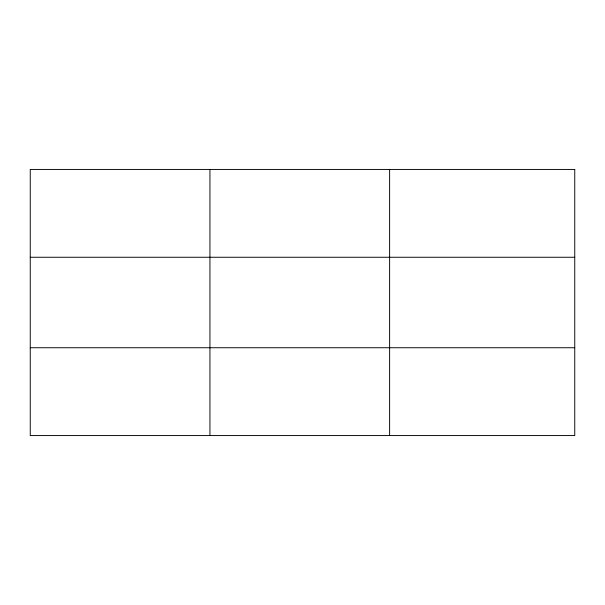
<?xml version="1.0" encoding="UTF-8"?>
<svg xmlns="http://www.w3.org/2000/svg" width="605" height="605" viewBox="0 0 605 605"><rect width="100%" height="100%" fill="white"/><g stroke="black" fill="none" stroke-linecap="round" stroke-linejoin="round"><path stroke-width="0.91" d="M209.935 169.438L209.935 435.562M389.62 169.438L389.62 435.562M30.25 257.261L574.75 257.261M30.25 347.739L574.75 347.739M574.75 169.438L574.75 435.562L30.25 435.562L30.25 169.438L574.75 169.438"/></g></svg>
